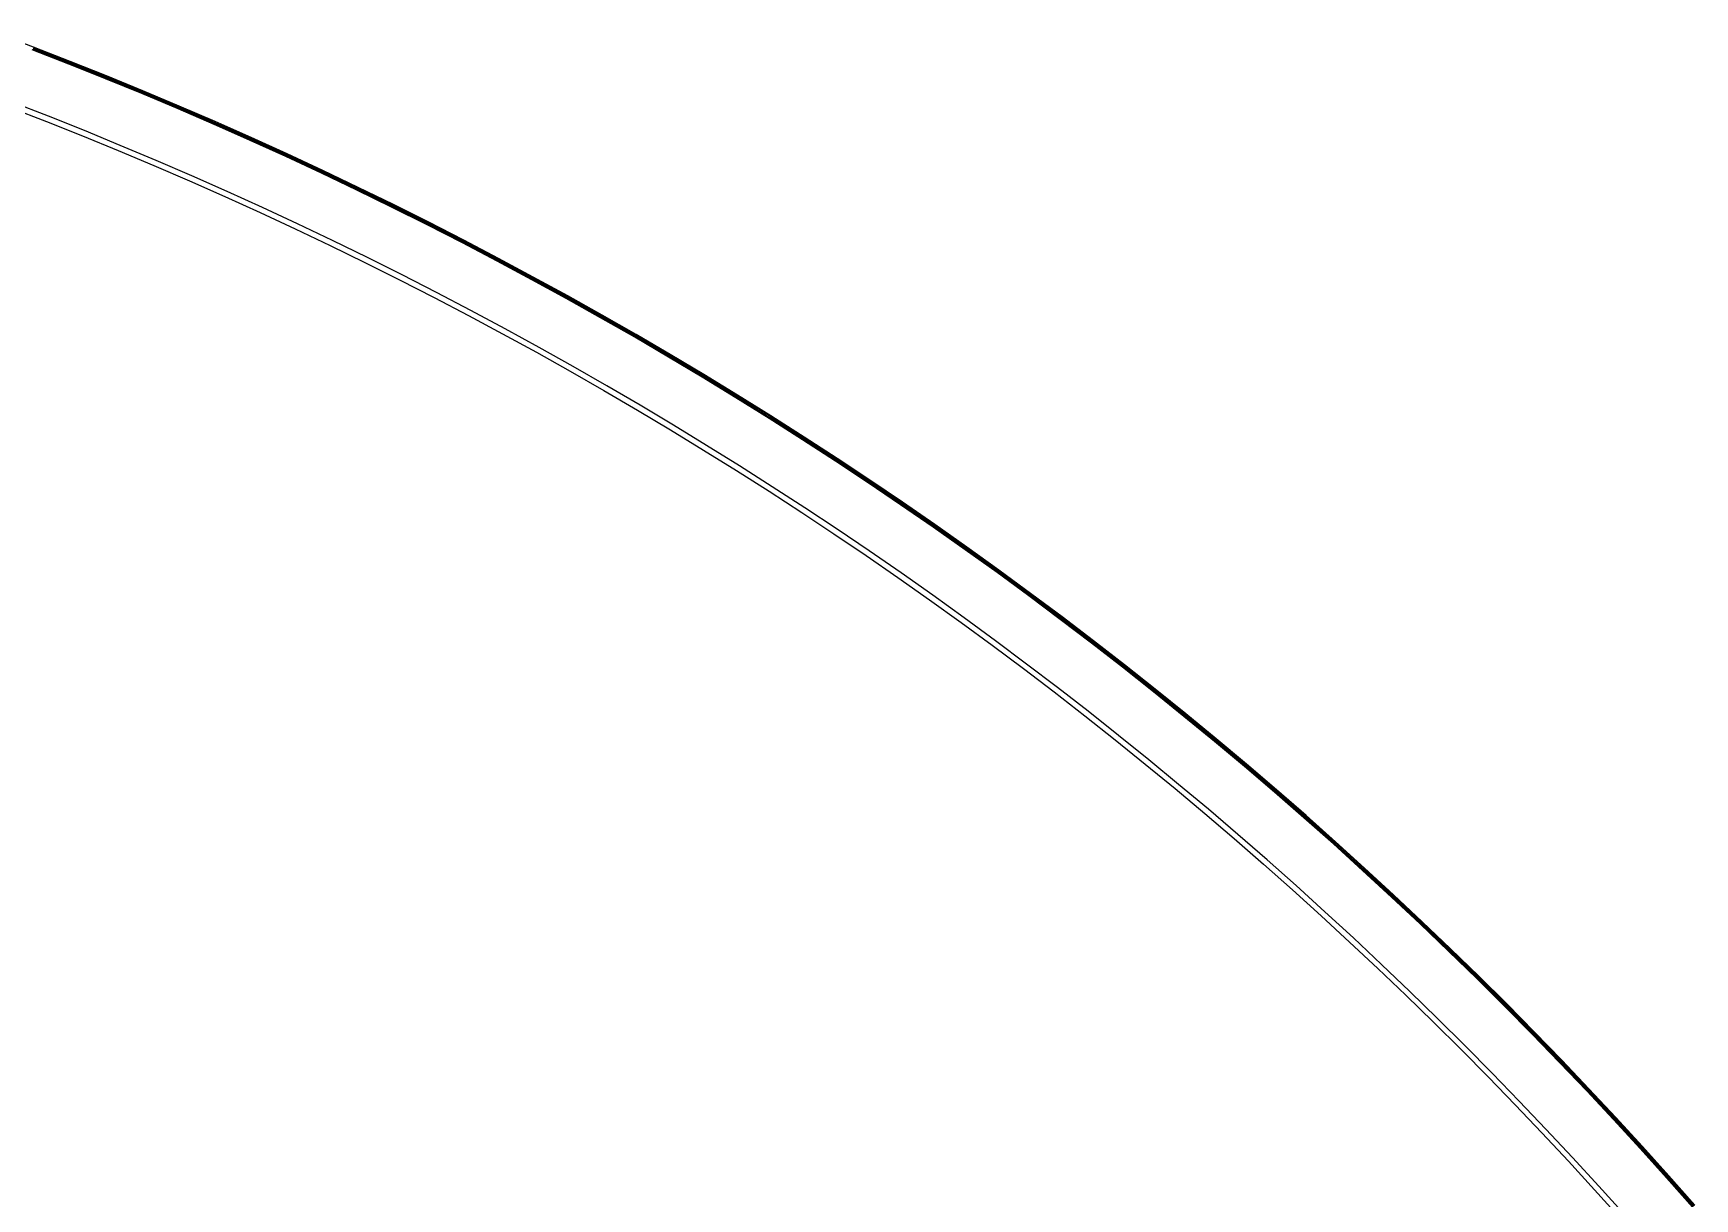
# Model space of a CAD drawing. Header units: millimetres. Extents: x 188.6 to 263.2, y 40.1 to 120.1.
# Drawn here: x 252.2452 to 252.4386, y 57.5407 to 57.6763 of the extents above; entities that cross this region are included whole.
import ezdxf

# ---------------------------------------------------------------- set-up
doc = ezdxf.new("R2010")
doc.units = ezdxf.units.MM
doc.layers.add('ARQ', color=8, linetype='Continuous')

# ---------------------------------------------------------------- blocks, each defined once
blk = doc.blocks.new('arq-3pav')
at = {"layer": 'ARQ'}
for p, q in [((47.2368, 17.41789), (47.23252, 17.41951)), ((47.24094, 17.4159), (47.23667, 17.41756)), ((47.2367, 17.41763), (47.24096, 17.41597)), ((47.23673, 17.41771), (47.24099, 17.41605)), ((47.23677, 17.41781), (47.24103, 17.41615)), ((47.24107, 17.41624), (47.2368, 17.41789)), ((47.24519, 17.41421), (47.24094, 17.4159)), ((47.24096, 17.41597), (47.24521, 17.41428)), ((47.24099, 17.41605), (47.24525, 17.41436)), ((47.24103, 17.41615), (47.24529, 17.41446)), ((47.24532, 17.41454), (47.24107, 17.41624)), ((47.24942, 17.41248), (47.24519, 17.41421)), ((47.24521, 17.41428), (47.24945, 17.41254)), ((47.24525, 17.41436), (47.24948, 17.41262)), ((47.24529, 17.41446), (47.24952, 17.41272)), ((47.24956, 17.41281), (47.24532, 17.41454)), ((47.23855, 17.40985), (47.23435, 17.41148)), ((47.25364, 17.4107), (47.24942, 17.41248)), ((47.24945, 17.41254), (47.25366, 17.41077)), ((47.24948, 17.41262), (47.2537, 17.41085)), ((47.24952, 17.41272), (47.25374, 17.41095)), ((47.25378, 17.41103), (47.24956, 17.41281)), ((47.25374, 17.41095), (47.25794, 17.40914)), ((47.25798, 17.40922), (47.25378, 17.41103)), ((47.23412, 17.41088), (47.23832, 17.40925)), ((47.23832, 17.40925), (47.24251, 17.40758)), ((47.24275, 17.40818), (47.23855, 17.40985)), ((47.25784, 17.40889), (47.25364, 17.4107)), ((47.25366, 17.41077), (47.25787, 17.40896)), ((47.2537, 17.41085), (47.2579, 17.40904)), ((47.2579, 17.40904), (47.26208, 17.40718)), ((47.25794, 17.40914), (47.26213, 17.40728)), ((47.26217, 17.40736), (47.25798, 17.40922)), ((47.24251, 17.40758), (47.24668, 17.40587)), ((47.24692, 17.40646), (47.24275, 17.40818)), ((47.26202, 17.40704), (47.25784, 17.40889)), ((47.25787, 17.40896), (47.26205, 17.4071)), ((47.26619, 17.40515), (47.26202, 17.40704)), ((47.26205, 17.4071), (47.26622, 17.40521)), ((47.26208, 17.40718), (47.26625, 17.40529)), ((47.26213, 17.40728), (47.2663, 17.40539)), ((47.26633, 17.40547), (47.26217, 17.40736)), ((47.24668, 17.40587), (47.25083, 17.40412)), ((47.25108, 17.40471), (47.24692, 17.40646)), ((47.27033, 17.40322), (47.26619, 17.40515)), ((47.26622, 17.40521), (47.27036, 17.40328)), ((47.26625, 17.40529), (47.2704, 17.40336)), ((47.2663, 17.40539), (47.27045, 17.40346)), ((47.27048, 17.40354), (47.26633, 17.40547)), ((47.25083, 17.40412), (47.25497, 17.40234)), ((47.25523, 17.40293), (47.25108, 17.40471)), ((47.27446, 17.40125), (47.27033, 17.40322)), ((47.27036, 17.40328), (47.27449, 17.40131)), ((47.2704, 17.40336), (47.27453, 17.40139)), ((47.27045, 17.40346), (47.27458, 17.40149)), ((47.27462, 17.40157), (47.27048, 17.40354)), ((47.25497, 17.40234), (47.25909, 17.40051)), ((47.25936, 17.4011), (47.25523, 17.40293)), ((47.27857, 17.39924), (47.27446, 17.40125)), ((47.27449, 17.40131), (47.2786, 17.3993)), ((47.27453, 17.40139), (47.27864, 17.39938)), ((47.27458, 17.40149), (47.27869, 17.39948)), ((47.27873, 17.39956), (47.27462, 17.40157)), ((47.25909, 17.40051), (47.2632, 17.39865)), ((47.26347, 17.39923), (47.25936, 17.4011)), ((47.2786, 17.3993), (47.2827, 17.39726)), ((47.27864, 17.39938), (47.28274, 17.39734)), ((47.27869, 17.39948), (47.28278, 17.39743)), ((47.28283, 17.39751), (47.27873, 17.39956)), ((47.2632, 17.39865), (47.26728, 17.39675)), ((47.26756, 17.39733), (47.26347, 17.39923)), ((47.28266, 17.3972), (47.27857, 17.39924)), ((47.28278, 17.39743), (47.28686, 17.39535)), ((47.2869, 17.39543), (47.28283, 17.39751)), ((47.26728, 17.39675), (47.27135, 17.39481)), ((47.27163, 17.39539), (47.26756, 17.39733)), ((47.28674, 17.39511), (47.28266, 17.3972)), ((47.2827, 17.39726), (47.28677, 17.39517)), ((47.28274, 17.39734), (47.28681, 17.39525)), ((47.29096, 17.39331), (47.2869, 17.39543)), ((47.27135, 17.39481), (47.2754, 17.39283)), ((47.27569, 17.39341), (47.27163, 17.39539)), ((47.29079, 17.39299), (47.28674, 17.39511)), ((47.28677, 17.39517), (47.29082, 17.39305)), ((47.28681, 17.39525), (47.29086, 17.39313)), ((47.28686, 17.39535), (47.29092, 17.39323)), ((47.2754, 17.39283), (47.27944, 17.39081)), ((47.27973, 17.39139), (47.27569, 17.39341)), ((47.29482, 17.39083), (47.29079, 17.39299)), ((47.29082, 17.39305), (47.29486, 17.39089)), ((47.29086, 17.39313), (47.2949, 17.39097)), ((47.29092, 17.39323), (47.29495, 17.39107)), ((47.29499, 17.39114), (47.29096, 17.39331)), ((47.27944, 17.39081), (47.28345, 17.38876)), ((47.28374, 17.38933), (47.27973, 17.39139)), ((47.29883, 17.38863), (47.29482, 17.39083)), ((47.29486, 17.39089), (47.29887, 17.3887)), ((47.2949, 17.39097), (47.29891, 17.38877)), ((47.29495, 17.39107), (47.29896, 17.38887)), ((47.29901, 17.38895), (47.29499, 17.39114)), ((47.28345, 17.38876), (47.28744, 17.38667)), ((47.28774, 17.38724), (47.28374, 17.38933)), ((47.30283, 17.3864), (47.29883, 17.38863)), ((47.29887, 17.3887), (47.30286, 17.38646)), ((47.29891, 17.38877), (47.3029, 17.38654)), ((47.29896, 17.38887), (47.30296, 17.38663)), ((47.303, 17.38671), (47.29901, 17.38895)), ((47.28744, 17.38667), (47.29142, 17.38454)), ((47.29172, 17.38511), (47.28774, 17.38724)), ((47.3068, 17.38413), (47.30283, 17.3864)), ((47.30286, 17.38646), (47.30683, 17.38419)), ((47.3029, 17.38654), (47.30688, 17.38426)), ((47.30296, 17.38663), (47.30693, 17.38436)), ((47.30698, 17.38444), (47.303, 17.38671)), ((47.29142, 17.38454), (47.29537, 17.38238)), ((47.29568, 17.38294), (47.29172, 17.38511)), ((47.31075, 17.38182), (47.3068, 17.38413)), ((47.30683, 17.38419), (47.31078, 17.38188)), ((47.30688, 17.38426), (47.31083, 17.38195)), ((47.30693, 17.38436), (47.31088, 17.38205)), ((47.31093, 17.38212), (47.30698, 17.38444)), ((47.29537, 17.38238), (47.2993, 17.38017)), ((47.29962, 17.38073), (47.29568, 17.38294)), ((47.31078, 17.38188), (47.31471, 17.37953)), ((47.31083, 17.38195), (47.31476, 17.37961)), ((47.31088, 17.38205), (47.31481, 17.3797)), ((47.31486, 17.37978), (47.31093, 17.38212)), ((47.2993, 17.38017), (47.30322, 17.37793)), ((47.30354, 17.37849), (47.29962, 17.38073)), ((47.31467, 17.37947), (47.31075, 17.38182)), ((47.30743, 17.37621), (47.30354, 17.37849)), ((47.31858, 17.37709), (47.31467, 17.37947)), ((47.31471, 17.37953), (47.31862, 17.37715)), ((47.31476, 17.37961), (47.31866, 17.37722)), ((47.31481, 17.3797), (47.31872, 17.37732)), ((47.31877, 17.37739), (47.31486, 17.37978)), ((47.30322, 17.37793), (47.30711, 17.37566)), ((47.31131, 17.3739), (47.30743, 17.37621)), ((47.32246, 17.37467), (47.31858, 17.37709)), ((47.31862, 17.37715), (47.3225, 17.37473)), ((47.31866, 17.37722), (47.32255, 17.3748)), ((47.3226, 17.3749), (47.31872, 17.37732)), ((47.32265, 17.37497), (47.31877, 17.37739)), ((47.30711, 17.37566), (47.31098, 17.37335)), ((47.32632, 17.37221), (47.32246, 17.37467)), ((47.3225, 17.37473), (47.32636, 17.37227)), ((47.32255, 17.3748), (47.32641, 17.37235)), ((47.3226, 17.3749), (47.32647, 17.37244)), ((47.32652, 17.37252), (47.32265, 17.37497)), ((47.31098, 17.37335), (47.31482, 17.371)), ((47.31516, 17.37155), (47.31131, 17.3739)), ((47.33016, 17.36972), (47.32632, 17.37221)), ((47.32636, 17.37227), (47.3302, 17.36978)), ((47.32641, 17.37235), (47.33025, 17.36986)), ((47.32647, 17.37244), (47.33031, 17.36995)), ((47.33035, 17.37002), (47.32652, 17.37252)), ((47.31482, 17.371), (47.31865, 17.36862)), ((47.31899, 17.36916), (47.31516, 17.37155)), ((47.31865, 17.36862), (47.32246, 17.3662)), ((47.3228, 17.36674), (47.31899, 17.36916)), ((47.33397, 17.3672), (47.33016, 17.36972)), ((47.3302, 17.36978), (47.33401, 17.36726)), ((47.33025, 17.36986), (47.33406, 17.36733)), ((47.33031, 17.36995), (47.33412, 17.36742)), ((47.33417, 17.36749), (47.33035, 17.37002)), ((47.32659, 17.36428), (47.3228, 17.36674)), ((47.33776, 17.36463), (47.33397, 17.3672)), ((47.33401, 17.36726), (47.3378, 17.36469)), ((47.33406, 17.36733), (47.33785, 17.36477)), ((47.33412, 17.36742), (47.33791, 17.36486)), ((47.33796, 17.36493), (47.33417, 17.36749)), ((47.32246, 17.3662), (47.32624, 17.36374)), ((47.34153, 17.36204), (47.33776, 17.36463)), ((47.3378, 17.36469), (47.34157, 17.36209)), ((47.33785, 17.36477), (47.34162, 17.36217)), ((47.33791, 17.36486), (47.34168, 17.36226)), ((47.34173, 17.36233), (47.33796, 17.36493)), ((47.32624, 17.36374), (47.32999, 17.36125)), ((47.33035, 17.36179), (47.32659, 17.36428)), ((47.32999, 17.36125), (47.33373, 17.35873)), ((47.33409, 17.35926), (47.33035, 17.36179)), ((47.34527, 17.3594), (47.34153, 17.36204)), ((47.34157, 17.36209), (47.34531, 17.35946)), ((47.34162, 17.36217), (47.34536, 17.35953)), ((47.34168, 17.36226), (47.34542, 17.35962)), ((47.34547, 17.35969), (47.34173, 17.36233)), ((47.33373, 17.35873), (47.33744, 17.35617)), ((47.3378, 17.3567), (47.33409, 17.35926)), ((47.34898, 17.35674), (47.34527, 17.3594)), ((47.34531, 17.35946), (47.34903, 17.35679)), ((47.34536, 17.35953), (47.34908, 17.35686)), ((47.34542, 17.35962), (47.34914, 17.35695)), ((47.34919, 17.35702), (47.34547, 17.35969)), ((47.35268, 17.35403), (47.34898, 17.35674)), ((47.34903, 17.35679), (47.35272, 17.35409)), ((47.34908, 17.35686), (47.35277, 17.35416)), ((47.34914, 17.35695), (47.35283, 17.35425)), ((47.35289, 17.35432), (47.34919, 17.35702)), ((47.33744, 17.35617), (47.34112, 17.35357)), ((47.3415, 17.3541), (47.3378, 17.3567)), ((47.34112, 17.35357), (47.34479, 17.35094)), ((47.34516, 17.35147), (47.3415, 17.3541)), ((47.35634, 17.3513), (47.35268, 17.35403)), ((47.35272, 17.35409), (47.35638, 17.35135)), ((47.35277, 17.35416), (47.35644, 17.35142)), ((47.35283, 17.35425), (47.3565, 17.35151)), ((47.35656, 17.35158), (47.35289, 17.35432)), ((47.34479, 17.35094), (47.34842, 17.34828)), ((47.34881, 17.3488), (47.34516, 17.35147)), ((47.35998, 17.34852), (47.35634, 17.3513)), ((47.35638, 17.35135), (47.36002, 17.34858)), ((47.35644, 17.35142), (47.36008, 17.34865)), ((47.3565, 17.35151), (47.36014, 17.34874)), ((47.3602, 17.34881), (47.35656, 17.35158)), ((47.34842, 17.34828), (47.35204, 17.34558)), ((47.35242, 17.3461), (47.34881, 17.3488)), ((47.3636, 17.34572), (47.35998, 17.34852)), ((47.36002, 17.34858), (47.36364, 17.34578)), ((47.36008, 17.34865), (47.36369, 17.34584)), ((47.36014, 17.34874), (47.36376, 17.34593)), ((47.36382, 17.346), (47.3602, 17.34881)), ((47.35204, 17.34558), (47.35562, 17.34285)), ((47.35601, 17.34336), (47.35242, 17.3461)), ((47.36718, 17.34288), (47.3636, 17.34572)), ((47.36364, 17.34578), (47.36723, 17.34294)), ((47.36369, 17.34584), (47.36728, 17.34301)), ((47.36376, 17.34593), (47.36735, 17.34309)), ((47.3674, 17.34316), (47.36382, 17.346)), ((47.35958, 17.3406), (47.35601, 17.34336)), ((47.35562, 17.34285), (47.35918, 17.34009)), ((47.37074, 17.34001), (47.36718, 17.34288)), ((47.36723, 17.34294), (47.37079, 17.34006)), ((47.36728, 17.34301), (47.37084, 17.34013)), ((47.36735, 17.34309), (47.37091, 17.34022)), ((47.37097, 17.34029), (47.3674, 17.34316)), ((47.35918, 17.34009), (47.36272, 17.33729)), ((47.36312, 17.3378), (47.35958, 17.3406)), ((47.37428, 17.3371), (47.37074, 17.34001)), ((47.37079, 17.34006), (47.37432, 17.33716)), ((47.37084, 17.34013), (47.37438, 17.33723)), ((47.37091, 17.34022), (47.37445, 17.33731)), ((47.3745, 17.33738), (47.37097, 17.34029)), ((47.36663, 17.33496), (47.36312, 17.3378)), ((47.36272, 17.33729), (47.36623, 17.33446)), ((47.37778, 17.33417), (47.37428, 17.3371)), ((47.37432, 17.33716), (47.37783, 17.33422)), ((47.37438, 17.33723), (47.37789, 17.33429)), ((47.37445, 17.33731), (47.37796, 17.33437)), ((47.37801, 17.33444), (47.3745, 17.33738)), ((47.36623, 17.33446), (47.36971, 17.3316)), ((47.37012, 17.3321), (47.36663, 17.33496)), ((47.38126, 17.33119), (47.37778, 17.33417)), ((47.37783, 17.33422), (47.38131, 17.33125)), ((47.37789, 17.33429), (47.38137, 17.33132)), ((47.37796, 17.33437), (47.38144, 17.3314)), ((47.3815, 17.33147), (47.37801, 17.33444)), ((47.36971, 17.3316), (47.37316, 17.3287)), ((47.37358, 17.3292), (47.37012, 17.3321)), ((47.38471, 17.32819), (47.38126, 17.33119)), ((47.38131, 17.33125), (47.38476, 17.32825)), ((47.38137, 17.33132), (47.38482, 17.32831)), ((47.38144, 17.3314), (47.38489, 17.32839)), ((47.38495, 17.32846), (47.3815, 17.33147)), ((47.37316, 17.3287), (47.37659, 17.32578)), ((47.37701, 17.32626), (47.37358, 17.3292)), ((47.38814, 17.32516), (47.38471, 17.32819)), ((47.38476, 17.32825), (47.38818, 17.32521)), ((47.38482, 17.32831), (47.38824, 17.32527)), ((47.38489, 17.32839), (47.38831, 17.32536)), ((47.38837, 17.32542), (47.38495, 17.32846)), ((47.38042, 17.3233), (47.37701, 17.32626)), ((47.37659, 17.32578), (47.37999, 17.32282)), ((47.39153, 17.32209), (47.38814, 17.32516)), ((47.38818, 17.32521), (47.39158, 17.32214)), ((47.38824, 17.32527), (47.39163, 17.32221)), ((47.38831, 17.32536), (47.39171, 17.32229)), ((47.39177, 17.32235), (47.38837, 17.32542)), ((47.37999, 17.32282), (47.38336, 17.31983)), ((47.38379, 17.32031), (47.38042, 17.3233)), ((47.39489, 17.31899), (47.39153, 17.32209)), ((47.39158, 17.32214), (47.39494, 17.31904)), ((47.39163, 17.32221), (47.395, 17.31911)), ((47.39171, 17.32229), (47.39508, 17.31919)), ((47.39514, 17.31925), (47.39177, 17.32235)), ((47.38714, 17.31728), (47.38379, 17.32031)), ((47.38336, 17.31983), (47.38671, 17.3168)), ((47.39823, 17.31586), (47.39489, 17.31899)), ((47.39494, 17.31904), (47.39828, 17.31591)), ((47.395, 17.31911), (47.39834, 17.31597)), ((47.39508, 17.31919), (47.39841, 17.31605)), ((47.39848, 17.31612), (47.39514, 17.31925)), ((47.38671, 17.3168), (47.39002, 17.31375)), ((47.39046, 17.31422), (47.38714, 17.31728)), ((47.40178, 17.31296), (47.39848, 17.31612)), ((47.39375, 17.31113), (47.39046, 17.31422)), ((47.40154, 17.3127), (47.39823, 17.31586)), ((47.39828, 17.31591), (47.40159, 17.31275)), ((47.39834, 17.31597), (47.40165, 17.31281)), ((47.39841, 17.31605), (47.40172, 17.31289)), ((47.39002, 17.31375), (47.39331, 17.31067)), ((47.40481, 17.30951), (47.40154, 17.3127)), ((47.40159, 17.31275), (47.40486, 17.30956)), ((47.40165, 17.31281), (47.40492, 17.30962)), ((47.40172, 17.31289), (47.405, 17.3097)), ((47.40506, 17.30976), (47.40178, 17.31296)), ((47.39331, 17.31067), (47.39657, 17.30755)), ((47.39702, 17.30801), (47.39375, 17.31113)), ((47.40806, 17.30628), (47.40481, 17.30951)), ((47.40486, 17.30956), (47.40811, 17.30633)), ((47.40492, 17.30962), (47.40817, 17.3064)), ((47.405, 17.3097), (47.40825, 17.30647)), ((47.40831, 17.30654), (47.40506, 17.30976)), ((47.39657, 17.30755), (47.3998, 17.30441)), ((47.40025, 17.30486), (47.39702, 17.30801)), ((47.40825, 17.30647), (47.41147, 17.30322)), ((47.41153, 17.30328), (47.40831, 17.30654)), ((47.40345, 17.30169), (47.40025, 17.30486)), ((47.41128, 17.30303), (47.40806, 17.30628)), ((47.40811, 17.30633), (47.41133, 17.30308)), ((47.40817, 17.3064), (47.41139, 17.30314)), ((47.3998, 17.30441), (47.403, 17.30123)), ((47.41446, 17.29975), (47.41128, 17.30303)), ((47.41133, 17.30308), (47.41451, 17.2998)), ((47.41139, 17.30314), (47.41458, 17.29986)), ((47.41147, 17.30322), (47.41466, 17.29993)), ((47.41472, 17.3), (47.41153, 17.30328)), ((47.403, 17.30123), (47.40617, 17.29803)), ((47.40663, 17.29848), (47.40345, 17.30169)), ((47.41762, 17.29644), (47.41446, 17.29975)), ((47.41451, 17.2998), (47.41767, 17.29648)), ((47.41458, 17.29986), (47.41773, 17.29654)), ((47.41466, 17.29993), (47.41781, 17.29662)), ((47.41788, 17.29668), (47.41472, 17.3)), ((47.40617, 17.29803), (47.40931, 17.29479)), ((47.40977, 17.29524), (47.40663, 17.29848)), ((47.41288, 17.29197), (47.40977, 17.29524)), ((47.42074, 17.29309), (47.41762, 17.29644)), ((47.41767, 17.29648), (47.42079, 17.29314)), ((47.41773, 17.29654), (47.42086, 17.2932)), ((47.41781, 17.29662), (47.42094, 17.29328)), ((47.421, 17.29334), (47.41788, 17.29668)), ((47.40931, 17.29479), (47.41241, 17.29153)), ((47.42383, 17.28972), (47.42074, 17.29309)), ((47.42079, 17.29314), (47.42389, 17.28977)), ((47.42086, 17.2932), (47.42395, 17.28983)), ((47.42094, 17.29328), (47.42403, 17.2899)), ((47.4241, 17.28996), (47.421, 17.29334)), ((47.41241, 17.29153), (47.41549, 17.28823)), ((47.41597, 17.28867), (47.41288, 17.29197)), ((47.4269, 17.28632), (47.42383, 17.28972)), ((47.42389, 17.28977), (47.42695, 17.28637)), ((47.42395, 17.28983), (47.42701, 17.28643)), ((47.42403, 17.2899), (47.4271, 17.2865)), ((47.42716, 17.28656), (47.4241, 17.28996)), ((47.41549, 17.28823), (47.41854, 17.28491)), ((47.41902, 17.28534), (47.41597, 17.28867)), ((47.42204, 17.28199), (47.41902, 17.28534)), ((47.42992, 17.28289), (47.4269, 17.28632)), ((47.42695, 17.28637), (47.42998, 17.28294)), ((47.42701, 17.28643), (47.43004, 17.283)), ((47.4271, 17.2865), (47.43013, 17.28307)), ((47.43019, 17.28313), (47.42716, 17.28656)), ((47.41854, 17.28491), (47.42156, 17.28156))]:
    blk.add_line(p, q, dxfattribs=at)

msp = doc.modelspace()

# ---------------------------------------------------------------- block references
msp.add_blockref('arq-3pav', (205.00842, 40.25682))

doc.saveas('drawing.dxf')
